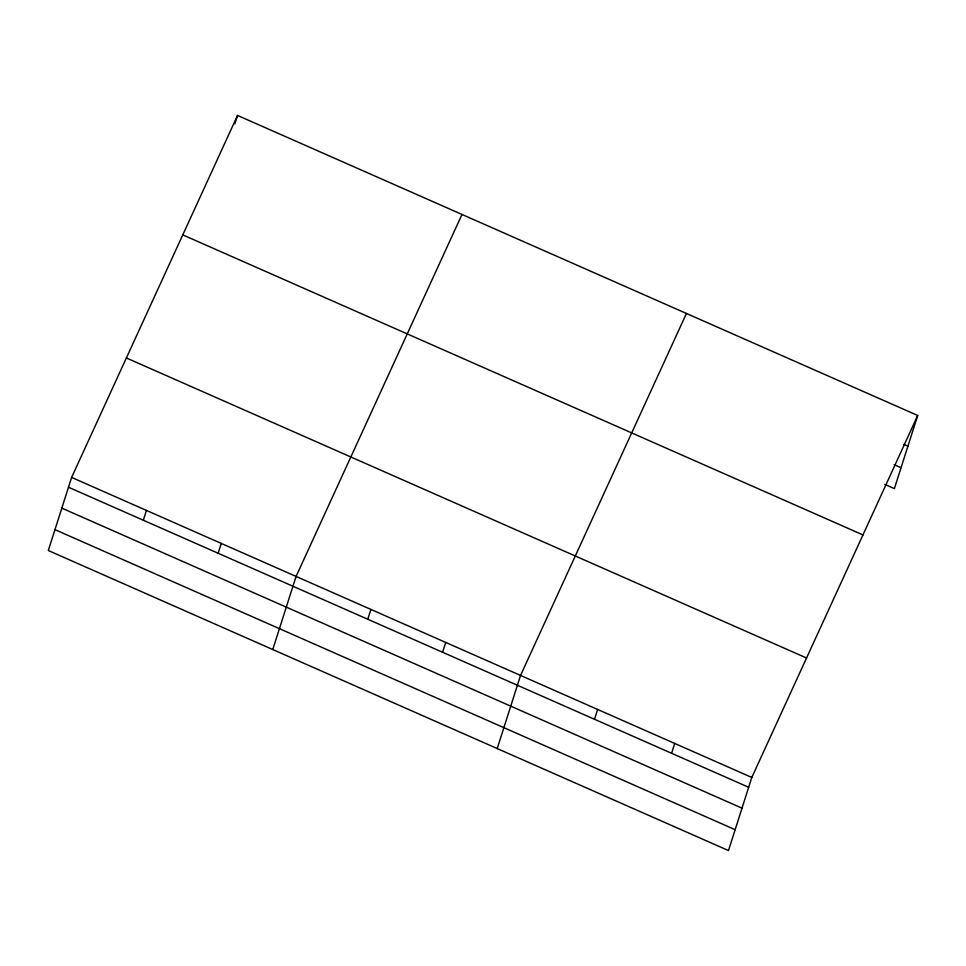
<?xml version="1.0" encoding="UTF-8"?>
<svg xmlns="http://www.w3.org/2000/svg" width="966" height="966" viewBox="0 0 966 966"><rect width="100%" height="100%" fill="white"/><g stroke="black" fill="none" stroke-linecap="round" stroke-linejoin="round"><path stroke-width="1.45" d="M71.629 477.409L48.3 550.523L728.473 850.563L751.802 777.449L917.7 415.477L237.527 115.437L71.629 477.409L751.802 777.449M234.835 123.865L237.527 115.437M143.318 520.251L146.446 510.422M218.135 553.252L221.274 543.423M272.762 649.538L296.091 576.424L461.99 214.452M367.768 619.254L370.908 609.437M442.585 652.267L445.724 642.438M497.212 748.553L520.541 675.439L686.44 313.467M594.501 719.272L597.628 709.442M671.587 753.275L674.715 743.446M917.7 415.477L894.371 488.591L884.735 484.34M903.765 444.36L907.895 446.183M894.154 464.67L901.037 467.701M182.779 234.883L862.952 534.923M126.377 357.963L806.55 658.003M68.501 487.238L748.674 787.278M61.836 508.128L742.009 808.168M54.965 529.646L735.138 829.685"/></g></svg>
